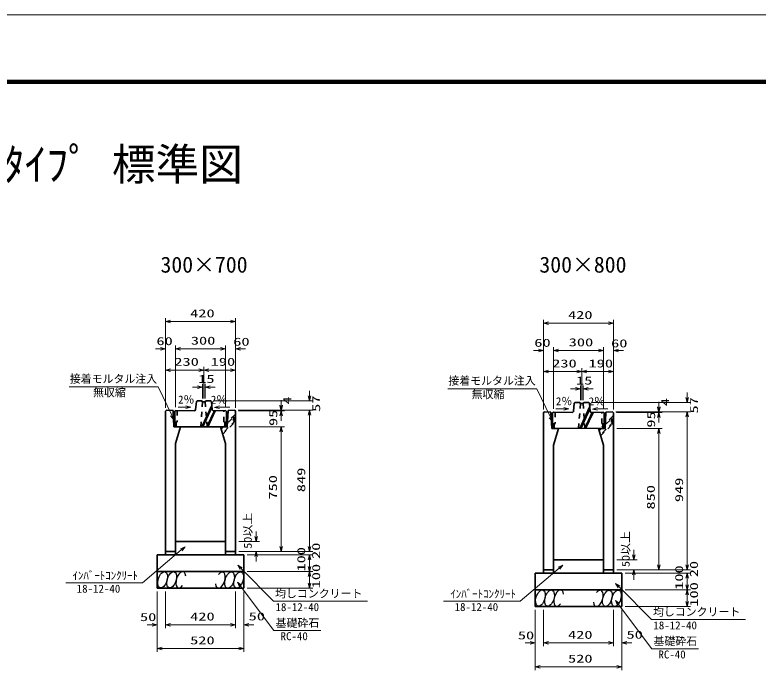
# Model space of a CAD drawing. Units: millimetres on the paper. Extents: x 0 to 841, y 0 to 594.
# Drawn here: x 456.6 to 679.9, y 397.1 to 594 of the extents above; entities that cross this region are included whole.
import ezdxf
from ezdxf.enums import TextEntityAlignment as Align

# ---------------------------------------------------------------- set-up
doc = ezdxf.new("R2010")
doc.units = ezdxf.units.MM
doc.linetypes.add('USER3', pattern=[3, 1.5, -1.5])
for name, color, linetype, lineweight in [('D-STR-DIM（寸法）', 7, 'Continuous', 13), ('D-STR-HTXT(均しCON-旗)', 7, 'Continuous', 13), ('D-STR-HTXT(基礎砕石-旗)', 7, 'Continuous', 13), ('D-STR-HTXT（旗上げ）', 7, 'Continuous', 13), ('D-STR-STRF(グリ)', 7, 'Continuous', 25), ('D-STR（構造物）', 1, 'Continuous', 35), ('D-TTL-LINE（区切線）', 7, 'Continuous', 18), ('D-TTL（外枠）', 2, 'Continuous', 140)]:
    doc.layers.add(name, color=color, linetype=linetype, lineweight=lineweight)
doc.layers.add('D-STR-TXT(文字)', color=7, linetype='Continuous')
doc.styles.add('ＭＳ ゴシック', font='')
doc.styles.get('ＭＳ ゴシック').set_extended_font_data('MS Gothic')

# ---------------------------------------------------------------- blocks, each defined once
blk = doc.blocks.new('_Open30')
at = {"color": 7, "linetype": 'Continuous', "lineweight": 13}
for p, q in [((-1, 0.2679), (0, 0)), ((0, 0), (-1, -0.2679)), ((0, 0), (-1, 0))]:
    blk.add_line(p, q, dxfattribs=at)

msp = doc.modelspace()

# ---------------------------------------------------------------- linework, layer by layer
at = {"layer": 'D-STR-DIM（寸法）'}
for p, q in [((501.864, 494.662), (501.864, 502.871)), ((522.864, 494.662), (522.864, 502.871)), ((503.364, 501.871), (521.364, 501.871)), ((615.393, 494.169), (615.393, 502.377)), ((616.893, 501.377), (634.893, 501.377)), ((636.393, 494.169), (636.393, 502.377)), ((500.364, 493.662), (498.864, 493.662)), ((501.864, 475.959), (501.864, 494.662)), ((504.864, 476.15), (504.864, 494.662)), ((504.864, 476.15), (504.864, 494.662)), ((506.364, 493.662), (507.864, 493.662)), ((506.364, 493.662), (518.364, 493.662)), ((518.364, 493.662), (516.864, 493.662)), ((519.864, 476.15), (519.864, 494.662)), ((519.864, 476.15), (519.864, 494.662)), ((522.864, 475.959), (522.864, 494.662)), ((524.364, 493.662), (525.864, 493.662)), ((615.393, 475.466), (615.393, 494.169)), ((618.393, 475.656), (618.393, 494.169)), ((618.393, 475.656), (618.393, 494.169)), ((633.393, 475.656), (633.393, 494.169)), ((633.393, 475.656), (633.393, 494.169)), ((636.393, 475.466), (636.393, 494.169)), ((613.893, 493.169), (612.393, 493.169)), ((619.893, 493.169), (621.393, 493.169)), ((619.893, 493.169), (631.893, 493.169)), ((631.893, 493.169), (630.393, 493.169)), ((637.893, 493.169), (639.393, 493.169)), ((501.864, 475.959), (501.864, 488.305)), ((503.364, 487.305), (511.864, 487.305)), ((513.364, 478.758), (513.364, 488.305)), ((513.364, 478.758), (513.364, 488.305)), ((514.864, 487.305), (521.364, 487.305)), ((522.864, 475.959), (522.864, 488.305)), ((615.393, 475.466), (615.393, 487.811)), ((626.893, 478.264), (626.893, 487.811)), ((626.893, 478.264), (626.893, 487.811)), ((636.393, 475.466), (636.393, 487.811)), ((616.893, 486.811), (625.393, 486.811)), ((628.393, 486.811), (634.893, 486.811)), ((512.97, 478.758), (512.97, 483.173)), ((513.758, 478.758), (513.758, 483.173)), ((626.499, 478.264), (626.499, 482.679)), ((627.287, 478.264), (627.287, 482.679)), ((511.47, 482.173), (509.97, 482.173)), ((515.258, 482.173), (516.758, 482.173)), ((545.067, 479.54), (545.067, 481.04)), ((624.999, 481.679), (623.499, 481.679)), ((628.787, 481.679), (630.287, 481.679)), ((658.596, 479.046), (658.596, 480.546)), ((516.37, 478.04), (546.067, 478.04)), ((536.569, 476.704), (536.569, 478.204)), ((536.569, 476.512), (536.569, 478.012)), ((505.59, 476.182), (507.951, 476.135)), ((521.201, 476.157), (518.084, 476.105)), ((619.119, 475.689), (621.48, 475.642)), ((629.899, 477.546), (659.596, 477.546)), ((634.729, 475.663), (631.613, 475.611)), ((650.098, 476.211), (650.098, 477.711)), ((650.098, 476.019), (650.098, 477.519)), ((523.614, 475.204), (537.569, 475.204)), ((523.81, 475.012), (537.569, 475.012)), ((523.81, 475.012), (537.569, 475.012)), ((524.614, 475.204), (546.067, 475.204)), ((524.614, 475.204), (546.067, 475.204)), ((536.569, 473.512), (536.569, 472.012)), ((545.067, 434.257), (545.067, 473.704)), ((545.067, 473.704), (545.067, 472.204)), ((637.143, 474.711), (651.098, 474.711)), ((637.339, 474.519), (651.098, 474.519)), ((637.339, 474.519), (651.098, 474.519)), ((638.143, 474.711), (659.596, 474.711)), ((638.143, 474.711), (659.596, 474.711)), ((650.098, 473.019), (650.098, 471.519)), ((658.596, 428.764), (658.596, 473.211)), ((658.596, 473.211), (658.596, 471.711)), ((523.864, 470.257), (537.569, 470.257)), ((523.864, 470.257), (537.569, 470.257)), ((637.393, 469.764), (651.098, 469.764)), ((637.393, 469.764), (651.098, 469.764)), ((536.569, 434.257), (536.569, 468.757)), ((536.569, 468.757), (536.569, 467.257)), ((650.098, 428.764), (650.098, 468.264)), ((650.098, 468.264), (650.098, 466.764)), ((529.053, 437.257), (529.053, 438.757)), ((523.864, 435.757), (530.053, 435.757)), ((545.067, 434.257), (545.067, 435.757)), ((642.582, 431.764), (642.582, 433.264)), ((523.864, 432.757), (546.067, 432.757)), ((523.864, 432.757), (537.569, 432.757)), ((523.864, 432.757), (546.067, 432.757)), ((523.864, 432.757), (530.053, 432.757)), ((526.364, 431.757), (546.067, 431.757)), ((526.364, 431.757), (546.067, 431.757)), ((529.053, 431.257), (529.053, 429.757)), ((545.067, 428.257), (545.067, 430.257)), ((545.067, 430.257), (545.067, 428.757)), ((637.393, 430.264), (643.582, 430.264)), ((658.596, 428.764), (658.596, 430.264)), ((526.364, 426.757), (546.067, 426.757)), ((526.364, 426.757), (546.067, 426.757)), ((637.393, 427.264), (659.596, 427.264)), ((637.393, 427.264), (651.098, 427.264)), ((637.393, 427.264), (659.596, 427.264)), ((637.393, 427.264), (643.582, 427.264)), ((545.067, 423.257), (545.067, 425.257)), ((639.893, 426.264), (659.596, 426.264)), ((639.893, 426.264), (659.596, 426.264)), ((642.582, 425.764), (642.582, 424.264)), ((658.596, 422.764), (658.596, 424.764)), ((658.596, 424.764), (658.596, 423.264)), ((499.364, 420.757), (499.364, 409.79)), ((501.864, 420.757), (501.864, 409.79)), ((522.864, 420.757), (522.864, 409.79)), ((525.364, 420.757), (525.364, 409.79)), ((526.364, 421.757), (546.067, 421.757)), ((639.893, 421.264), (659.596, 421.264)), ((639.893, 421.264), (659.596, 421.264)), ((499.364, 419.757), (499.364, 402.633)), ((501.864, 419.757), (501.864, 409.79)), ((522.864, 419.757), (522.864, 409.79)), ((525.364, 419.757), (525.364, 402.633)), ((658.596, 417.764), (658.596, 419.764)), ((639.893, 416.264), (659.596, 416.264)), ((612.893, 415.264), (612.893, 404.297)), ((612.893, 414.264), (612.893, 397.139)), ((615.393, 415.264), (615.393, 404.297)), ((615.393, 414.264), (615.393, 404.297)), ((636.393, 415.264), (636.393, 404.297)), ((636.393, 414.264), (636.393, 404.297)), ((638.893, 415.264), (638.893, 404.297)), ((638.893, 414.264), (638.893, 397.139)), ((497.864, 410.79), (496.364, 410.79)), ((503.364, 410.79), (521.364, 410.79)), ((503.364, 410.79), (504.864, 410.79)), ((521.364, 410.79), (519.864, 410.79)), ((526.864, 410.79), (528.364, 410.79)), ((611.393, 405.297), (609.893, 405.297)), ((616.893, 405.297), (634.893, 405.297)), ((616.893, 405.297), (618.393, 405.297)), ((634.893, 405.297), (633.393, 405.297)), ((640.393, 405.297), (641.893, 405.297)), ((500.864, 403.633), (523.864, 403.633)), ((614.393, 398.139), (637.393, 398.139))]:
    msp.add_line(p, q, dxfattribs=at)
at = {"layer": 'D-STR-HTXT(均しCON-旗)'}
for points in [[(471.871, 423.327), (494.906, 423.327), (506.563, 433.238)], [(562.512, 417.81), (534.304, 417.81), (524.581, 427.627)], [(585.4, 417.833), (608.435, 417.833), (620.092, 427.744)], [(676.041, 412.316), (647.833, 412.316), (638.11, 422.133)]]:
    msp.add_lwpolyline(points, dxfattribs=at)
at = {"layer": 'D-STR-HTXT(基礎砕石-旗)'}
for points in [[(548.486, 409.06), (534.382, 409.06), (524.378, 422.386)], [(662.015, 403.567), (647.911, 403.567), (637.907, 416.893)]]:
    msp.add_lwpolyline(points, dxfattribs=at)
at = {"layer": 'D-STR-HTXT（旗上げ）'}
for points in [[(472.915, 482.207), (499.635, 482.207), (503.729, 473.697)], [(586.669, 481.653), (613.39, 481.653), (617.484, 473.143)]]:
    msp.add_lwpolyline(points, dxfattribs=at)
at = {"layer": 'D-STR-STRF(グリ)'}
for centre, major_axis in [((500.959, 424.281), (0.79, 2.421)), ((503.68, 424.281), (0.79, 2.421)), ((521.068, 424.2), (-0.771, -2.427)), ((523.789, 424.221), (-0.771, -2.427)), ((614.488, 418.787), (0.79, 2.421)), ((617.209, 418.787), (0.79, 2.421)), ((634.597, 418.706), (-0.771, -2.427)), ((637.318, 418.728), (-0.771, -2.427))]:
    msp.add_ellipse(centre, major_axis=major_axis, ratio=0.5139, dxfattribs=at)
for centre, major_axis in [((506.421, 424.281), (0.79, 2.421)), ((518.328, 424.178), (-0.771, -2.427)), ((619.949, 418.787), (0.79, 2.421)), ((631.857, 418.685), (-0.771, -2.427))]:
    msp.add_ellipse(centre, major_axis=major_axis, ratio=0.5139, start_param=5.3575563, end_param=10.3750652, dxfattribs=at)
at = {"layer": 'D-STR（構造物）', "linetype": 'USER3'}
for p, q in [((512.402, 470.254), (512.97, 477.758)), ((513.758, 477.758), (514.323, 470.295)), ((625.931, 469.76), (626.499, 477.264)), ((627.287, 477.264), (627.852, 469.801)), ((522.614, 473.865), (518.512, 469.763)), ((518.593, 469.494), (522.789, 473.69)), ((522.789, 473.69), (522.541, 473.938)), ((522.789, 471.76), (522.789, 473.69)), ((636.318, 473.197), (636.07, 473.445)), ((505.064, 471.669), (504.614, 471.765)), ((522.789, 472.105), (518.959, 468.274)), ((519.033, 468.029), (522.789, 471.785)), ((519.664, 471.624), (520.114, 471.72)), ((522.289, 472.105), (522.289, 473.19)), ((522.289, 472.105), (522.789, 472.105)), ((522.541, 471.513), (522.789, 471.76)), ((618.593, 471.176), (618.143, 471.271)), ((636.143, 473.372), (632.041, 469.27)), ((632.122, 469.001), (636.318, 473.197)), ((636.318, 471.612), (632.488, 467.781)), ((632.562, 467.536), (636.318, 471.292)), ((633.193, 471.131), (633.643, 471.226)), ((635.818, 471.612), (635.818, 472.697)), ((635.818, 471.612), (636.318, 471.612)), ((636.07, 471.02), (636.318, 471.267)), ((636.318, 471.267), (636.318, 473.197)), ((504.614, 470.277), (504.614, 470.257)), ((618.143, 469.783), (618.143, 469.763))]:
    msp.add_line(p, q, dxfattribs=at)
at = {"layer": 'D-STR（構造物）'}
for p, q in [((512.775, 470.257), (515.737, 476.61)), ((513.758, 477.758), (512.97, 477.758)), ((515.779, 476.114), (513.047, 470.257)), ((626.304, 469.763), (629.266, 476.117)), ((627.287, 477.264), (626.499, 477.264)), ((501.864, 474.959), (502.114, 475.204)), ((501.864, 432.757), (501.864, 474.959)), ((502.114, 475.204), (504.114, 475.164)), ((504.114, 475.164), (504.364, 470.257)), ((514.284, 470.257), (516.516, 475.042)), ((516.768, 475.047), (514.534, 470.257)), ((520.614, 475.164), (520.364, 470.257)), ((522.614, 475.204), (520.614, 475.164)), ((522.864, 474.959), (522.614, 475.204)), ((522.864, 432.757), (522.864, 474.959)), ((615.393, 474.466), (615.643, 474.711)), ((615.393, 427.264), (615.393, 474.466)), ((615.643, 474.711), (617.643, 474.671)), ((617.643, 474.671), (617.893, 469.764)), ((629.308, 475.621), (626.576, 469.763)), ((627.813, 469.763), (630.045, 474.548)), ((630.296, 474.554), (628.063, 469.763)), ((634.143, 474.671), (633.893, 469.764)), ((636.143, 474.711), (634.143, 474.671)), ((636.393, 474.466), (636.143, 474.711)), ((636.393, 427.264), (636.393, 474.466)), ((504.364, 470.257), (506.364, 470.257)), ((504.614, 470.277), (520.114, 470.257)), ((506.364, 470.257), (504.864, 465.257)), ((518.364, 470.257), (519.864, 465.257)), ((520.364, 470.257), (518.364, 470.257)), ((617.893, 469.764), (619.893, 469.764)), ((618.143, 469.783), (633.643, 469.763)), ((619.893, 469.764), (618.393, 464.764)), ((631.893, 469.764), (633.393, 464.764)), ((633.893, 469.764), (631.893, 469.764)), ((504.864, 465.257), (504.864, 432.757)), ((519.864, 465.257), (519.864, 432.757)), ((618.393, 464.764), (618.393, 427.264)), ((633.393, 464.764), (633.393, 427.264)), ((504.864, 435.757), (519.864, 435.757)), ((499.364, 431.757), (525.364, 431.757)), ((499.364, 431.757), (499.364, 421.757)), ((504.864, 432.757), (501.864, 432.757)), ((501.864, 432.757), (501.864, 431.757)), ((504.864, 432.757), (504.864, 431.757)), ((519.864, 432.757), (522.864, 432.757)), ((519.864, 432.757), (519.864, 431.757)), ((522.864, 432.757), (522.864, 431.757)), ((525.364, 431.757), (525.364, 421.757)), ((618.393, 430.264), (633.393, 430.264)), ((499.364, 426.757), (525.364, 426.757)), ((618.393, 427.264), (615.393, 427.264)), ((615.393, 427.264), (615.393, 426.264)), ((618.393, 427.264), (618.393, 426.264)), ((633.393, 427.264), (636.393, 427.264)), ((633.393, 427.264), (633.393, 426.264)), ((636.393, 427.264), (636.393, 426.264)), ((612.893, 426.264), (638.893, 426.264)), ((612.893, 426.264), (612.893, 416.264)), ((638.893, 426.264), (638.893, 416.264)), ((499.364, 421.757), (525.364, 421.757)), ((612.893, 421.264), (638.893, 421.264)), ((612.893, 416.264), (638.893, 416.264))]:
    msp.add_line(p, q, dxfattribs=at)
for points in [[(512.97, 477.758), (512.739, 478.012), (511.37, 478.04), (511.099, 477.795), (510.891, 475.298), (510.62, 475.054), (504.864, 475.169), (504.614, 474.924), (504.614, 470.277)], [(520.114, 470.257), (520.114, 474.884), (519.864, 475.129), (516.119, 475.054), (515.849, 475.298), (515.64, 477.796), (515.37, 478.04), (513.989, 478.012), (513.758, 477.758)], [(626.499, 477.264), (626.268, 477.518), (624.899, 477.546), (624.628, 477.302), (624.42, 474.804), (624.149, 474.56), (618.393, 474.676), (618.143, 474.431), (618.143, 469.783)], [(633.643, 469.763), (633.643, 474.391), (633.393, 474.636), (629.648, 474.561), (629.377, 474.805), (629.169, 477.302), (628.899, 477.546), (627.518, 477.518), (627.287, 477.264)]]:
    msp.add_lwpolyline(points, dxfattribs=at)
at = {"layer": 'D-STR（構造物）', "linetype": 'USER3'}
for points in [[(505.364, 475.164), (505.364, 471.767), (505.064, 471.669), (505.064, 470.257)], [(519.664, 470.254), (519.664, 471.624), (519.364, 471.722), (519.364, 475.119)], [(618.893, 474.671), (618.893, 471.273), (618.593, 471.176), (618.593, 469.763)], [(633.193, 469.76), (633.193, 471.131), (632.893, 471.228), (632.893, 474.626)]]:
    msp.add_lwpolyline(points, dxfattribs=at)
at = {"layer": 'D-TTL-LINE（区切線）'}
msp.add_line((841, 594), (0, 594), dxfattribs=at)
at = {"layer": 'D-TTL（外枠）'}
msp.add_line((820.9, 573.9), (20.1, 573.9), dxfattribs=at)

# ---------------------------------------------------------------- block references
at = {"layer": 'D-STR-DIM（寸法）', "xscale": 1.5, "yscale": 1.5}
for p, rotation in [((501.864, 501.871), 180), ((615.393, 501.377), 180), ((504.864, 493.662), 180), ((504.864, 493.662), 180), ((522.864, 493.662), 180), ((618.393, 493.169), 180), ((618.393, 493.169), 180), ((636.393, 493.169), 180), ((501.864, 487.305), 180), ((513.364, 487.305), 180), ((615.393, 486.811), 180), ((626.893, 486.811), 180), ((513.758, 482.173), 180), ((627.287, 481.679), 180), ((545.067, 478.04), 270), ((658.596, 477.546), 270), ((509.451, 476.105), 358.85424), ((516.584, 476.079), 180.95838), ((536.569, 475.204), 270), ((536.569, 475.012), 270), ((622.98, 475.612), 358.85424), ((630.113, 475.586), 180.95838), ((650.098, 474.711), 270), ((650.098, 474.519), 270), ((536.569, 475.012), 90), ((545.067, 475.204), 90), ((545.067, 475.204), 90), ((650.098, 474.519), 90), ((658.596, 474.711), 90), ((658.596, 474.711), 90), ((536.569, 470.257), 90), ((536.569, 470.257), 90), ((650.098, 469.764), 90), ((650.098, 469.764), 90), ((529.053, 435.757), 270), ((536.569, 432.757), 270), ((545.067, 432.757), 270), ((545.067, 432.757), 270), ((529.053, 432.757), 90), ((545.067, 431.757), 90), ((545.067, 431.757), 90), ((642.582, 430.264), 270), ((545.067, 426.757), 270), ((545.067, 426.757), 90), ((642.582, 427.264), 90), ((650.098, 427.264), 270), ((658.596, 427.264), 270), ((658.596, 427.264), 270), ((658.596, 426.264), 90), ((658.596, 426.264), 90), ((545.067, 421.757), 270), ((658.596, 421.264), 270), ((658.596, 421.264), 90), ((658.596, 416.264), 270), ((501.864, 410.79), 180), ((501.864, 410.79), 180), ((525.364, 410.79), 180), ((615.393, 405.297), 180), ((615.393, 405.297), 180), ((638.893, 405.297), 180), ((499.364, 403.633), 180), ((612.893, 398.139), 180)]:
    msp.add_blockref('_Open30', p, dxfattribs=dict(at, rotation=rotation))
for p in [(522.864, 501.871), (636.393, 501.377), (501.864, 493.662), (519.864, 493.662), (519.864, 493.662), (615.393, 493.169), (633.393, 493.169), (633.393, 493.169), (513.364, 487.305), (522.864, 487.305), (626.893, 486.811), (636.393, 486.811), (512.97, 482.173), (626.499, 481.679), (499.364, 410.79), (522.864, 410.79), (522.864, 410.79), (612.893, 405.297), (636.393, 405.297), (636.393, 405.297), (525.364, 403.633), (638.893, 398.139)]:
    msp.add_blockref('_Open30', p, dxfattribs=at)
at = {"layer": 'D-STR-HTXT(均しCON-旗)', "xscale": 1.5, "yscale": 1.5}
for p, rotation in [((507.705, 434.209), 40.37163), ((523.526, 428.692), 134.72505), ((621.234, 428.716), 40.37163), ((637.055, 423.199), 134.72505)]:
    msp.add_blockref('_Open30', p, dxfattribs=dict(at, rotation=rotation))
at = {"layer": 'D-STR-HTXT(基礎砕石-旗)', "xscale": 1.5, "yscale": 1.5, "rotation": 126.89552}
for p in [(523.478, 423.586), (637.006, 418.092)]:
    msp.add_blockref('_Open30', p, dxfattribs=at)
at = {"layer": 'D-STR-HTXT（旗上げ）', "xscale": 1.5, "yscale": 1.5, "rotation": 295.69073}
for p in [(504.379, 472.345), (618.134, 471.791)]:
    msp.add_blockref('_Open30', p, dxfattribs=at)

# ---------------------------------------------------------------- texts
at = {"layer": 'D-STR-DIM（寸法）', "style": 'ＭＳ ゴシック', "width": 1.5}
for s, p in [('420', (509.239, 502.408)), ('420', (622.768, 501.914)), ('60', (499.1, 494.056)), ('300', (509.447, 494.2)), ('60', (522.184, 493.886)), ('60', (612.629, 493.562)), ('300', (622.976, 493.706)), ('60', (635.713, 493.392)), ('230', (504.489, 487.842)), ('190', (515.406, 487.842)), ('230', (618.018, 487.348)), ('190', (628.935, 487.348)), ('15', (511.651, 482.71)), ('15', (625.18, 482.216)), ('50', (494.166, 411.157)), ('420', (509.239, 411.328)), ('50', (526.816, 411.365)), ('50', (607.695, 405.664)), ('420', (622.768, 405.834)), ('50', (640.345, 405.871)), ('520', (509.239, 404.17)), ('520', (622.768, 398.677))]:
    msp.add_text(s, height=2.405, dxfattribs=at).set_placement(p, align=Align.BOTTOM_LEFT)
at = {"layer": 'D-STR-DIM（寸法）', "style": 'ＭＳ ゴシック'}
for rotation, p in [(0.01, (505.597, 476.481)), (359.99, (515.446, 476.47)), (0.01, (619.126, 475.988)), (359.99, (628.975, 475.976))]:
    msp.add_text('2％', height=2.405, rotation=rotation, dxfattribs=at).set_placement(p, align=Align.BOTTOM_LEFT)
for s, width, p in [('4', 1.5, (540.333, 476.954)), ('57', 1.5, (549.007, 474.728)), ('4', 1.5, (653.861, 476.46)), ('57', 1.5, (662.536, 474.235)), ('95', 1.5, (536.125, 470.477)), ('95', 1.5, (649.654, 469.983)), ('849', 1.5, (544.529, 450.601)), ('750', 1.5, (536.031, 448.382)), ('949', 1.5, (658.058, 447.608)), ('850', 1.5, (649.56, 445.389)), ('50以上', 1.1, (528.471, 433.621)), ('50以上', 1.1, (642, 428.127)), ('100', 1.5, (544.529, 426.757)), ('20', 1.5, (548.981, 430.539)), ('100', 1.5, (549.002, 421.702)), ('20', 1.5, (662.51, 425.045)), ('100', 1.5, (658.058, 421.264)), ('100', 1.5, (662.531, 416.209))]:
    msp.add_text(s, height=2.405, rotation=90, dxfattribs=dict(at, width=width)).set_placement(p, align=Align.BOTTOM_LEFT)
at = {"layer": 'D-STR-HTXT(均しCON-旗)', "style": 'ＭＳ ゴシック'}
for s, p in [('ｲﾝﾊﾞｰﾄｺﾝｸﾘｰﾄ', (473.881, 423.611)), ('18-12-40', (475.158, 419.677)), ('均しコンクリート', (534.752, 418.221)), ('ｲﾝﾊﾞｰﾄｺﾝｸﾘｰﾄ', (587.41, 418.117)), ('18-12-40', (534.885, 414.16)), ('18-12-40', (588.687, 414.183)), ('均しコンクリート', (648.281, 412.728)), ('18-12-40', (648.414, 408.666))]:
    msp.add_text(s, height=2.405, dxfattribs=at).set_placement(p, align=Align.BOTTOM_LEFT)
at = {"layer": 'D-STR-HTXT(基礎砕石-旗)', "style": 'ＭＳ ゴシック'}
for s, p in [('基礎砕石', (534.917, 409.397)), ('RC-40', (536.405, 405.411)), ('基礎砕石', (648.446, 403.903)), ('RC-40', (649.934, 399.917))]:
    msp.add_text(s, height=2.405, dxfattribs=at).set_placement(p, align=Align.BOTTOM_LEFT)
at = {"layer": 'D-STR-HTXT（旗上げ）', "style": 'ＭＳ ゴシック'}
for s, p in [('接着モルタル注入', (473.06, 482.71)), ('接着モルタル注入', (586.815, 482.156)), ('無収縮', (480.064, 478.633)), ('無収縮', (593.819, 478.079))]:
    msp.add_text(s, height=2.405, dxfattribs=at).set_placement(p, align=Align.BOTTOM_LEFT)
at = {"layer": 'D-STR-TXT(文字)', "style": 'ＭＳ ゴシック'}
for s, height, p in [('自転車に優しい側溝 可変ﾀｲﾌﾟ 標準図', 9.621, (302.027, 541.419)), ('300×700', 4.811, (500.313, 515.111)), ('300×800', 4.811, (614.154, 515.111))]:
    msp.add_text(s, height=height, dxfattribs=at).set_placement(p, align=Align.BOTTOM_LEFT)

doc.saveas('drawing.dxf')
